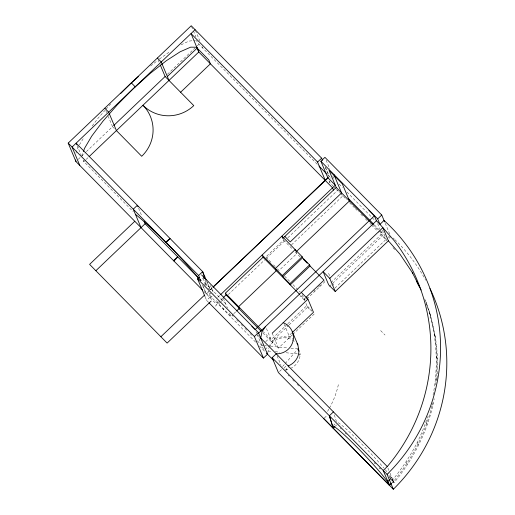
<?xml version="1.0" encoding="UTF-8"?>
<svg xmlns="http://www.w3.org/2000/svg" width="515" height="515" viewBox="0 0 515 515"><rect width="100%" height="100%" fill="white"/><g stroke="black" fill="none" stroke-linecap="round" stroke-linejoin="round"><path stroke-width="0.39" stroke-dasharray="2.58 1.93" d="M433.07 394.999C438.902 364.569 436.823 332.42 426.143 303.284M435.632 384.975C439.282 356.058 435.529 326.169 424.753 299.067M436.997 378.383C439.038 351.378 434.93 323.961 424.759 298.848M390.029 473.124L394.052 482.703L390.673 479.265L394.052 482.703C413.976 458.537 428.557 429.665 434.197 398.758M267.761 352.936L268.753 347.96M388.722 475.583L392.803 479.729C408.035 460.957 420.639 439.739 427.63 416.513M431.84 406.007C425.261 433.765 411.62 459.483 393.524 481.441L391.78 483.102L393.524 481.441L392.269 478.873A41.11 3.206 46.4 0 0 388.915 474.238M432.059 405.247L432.935 402.189L433.463 403.451M82.11 156.064L83.276 152.279M75.943 153.11L78.435 146.44L84.061 137.299M269.203 347.29L272.358 342.63A16.409 16.023 -22.8 0 1 295.694 342.578M92.166 125.95L98.333 117.896L104.951 110.403M282.613 366.506L284.666 364.163M285.175 363.577L297.496 349.511M284.074 368.135L285.651 366.332L286.907 369.306M285.329 371.109L288.439 367.556M299.176 355.305L300.2 354.133L300.11 353.625M105.974 109.251L108.523 106.354M109.038 105.781L111.079 103.464M199.434 279.053L200.76 280.643L203.786 277.669M78.267 159.328L85.818 152.131M86.398 151.577L112.534 126.651L108.227 116.409M167.401 74.315L194.96 48.024M197.258 45.835L198.983 44.193L198.359 42.719M85.625 159.94L83.887 161.601L133.301 211.781M86.211 159.386L87.949 157.725M255.569 342.082L210.693 296.511L206.045 293.647L208.504 291.303M210.242 289.906L212.56 287.692M208.826 291.632L206.367 293.975L203.251 286.572M328.061 177.9L329.4 176.626L325.371 167.034M208.311 302.105L206.624 300.393L210.693 296.511L208.775 291.954M210.242 297.908L212.695 295.565M217.768 297.316L220.072 295.114M222.731 298.114L217.703 302.91L230.958 316.371L233.192 314.234M282.838 238.374L283.559 240.093L265.785 257.043L268.547 259.843M215.283 306.193L216.892 304.661M220.465 302.041L218.231 304.172L216.043 298.964M221.025 301.507L223.259 299.376M228.338 294.535L264.594 259.953M266.319 258.305L284.937 240.544M287.834 237.782L337.473 190.434M291.471 244.889L342.842 195.893M233.752 313.706L235.986 311.575M305.369 297.921L304.204 299.028L304.944 300.766L299.923 295.661M307.584 297.367L304.674 300.142L304.944 300.766M313.983 291.265L315.148 290.157M318.637 286.823L321.547 284.048M306.959 298.848L324.727 281.898L324.456 281.274M257.307 340.866L261.787 345.411L262.908 344.348M265.701 341.683L270.169 337.422M287.248 324.257L271.102 339.649L263.262 331.686M287.821 323.71L306.843 305.562L311.813 310.616M330.952 282.568L381.963 233.907L373.562 225.377M292.275 334.917L278.454 348.095L271.823 341.361L288.542 325.422M289.115 324.868L307.564 307.275L305.923 303.374M329.355 286.495L382.684 235.625L380.109 229.49M265.096 349.556L267.89 346.891M268.444 346.357L272.358 342.63L266.184 327.952M334.847 288.207L386.218 239.205L382.684 235.625M387.956 237.544L389.701 235.883M389.07 238.258L390.814 236.597M271.823 341.361L277.218 337.789L283.565 336.52L289.391 337.666L288.67 335.954L291.554 333.199M292.848 334.364L314.189 314.008M279.568 371.444L281.892 369.229M324.334 418.045L327.237 415.277M333.192 425.712L335.516 423.497M335.535 425.989L336.701 424.881M390.119 479.156L391.864 477.495M210.114 289.778L212.438 287.57M150.618 65.997L157.545 60.506M159.431 59.006L170.401 51.242M181.106 44.805L188.851 41.116L195.436 40.415M285.342 369.564L289.391 368.907M261.787 345.411L264.15 345.642M264.935 345.719L266.513 345.874M270.452 346.254L287.776 347.934M290.924 348.237L298.011 348.925M268.141 351.024L272.049 351.404M275.177 351.706L279.87 352.163M286.128 352.769L297.071 353.831M297.85 353.908L300.2 354.133A16.409 16.023 -22.8 0 1 291.361 368.032M288.67 335.954L293.782 339.153M339.057 184.042L342.436 187.473M346.936 192.037L371.688 217.176M372.248 217.742L375.062 220.6M317.246 164.279L198.983 44.193L196.17 40.337M327.386 174.579L331.061 178.306M374.308 224.855L384.557 235.265L386.746 240.473L378.306 231.898M329.111 180.823L329.928 182.78L333.701 186.61M334.241 187.157L335.857 188.799M336.398 189.34L340.158 193.164M340.692 193.711L342.308 195.346M343.408 196.46L346.782 199.891M349.595 202.749L354.661 207.893M355.228 208.466L358.601 211.897M360.854 214.182L363.107 216.467M365.36 218.753L367.607 221.038M369.86 223.323L370.987 224.469M371.547 225.042L377.74 231.325M380.637 330.585L385.008 335.02M283.559 240.093L292.951 249.627M295.159 251.867L300.168 256.953M269.1 260.403L271.308 262.65M273.523 264.89L275.177 266.577M277.385 268.817L279.046 270.504L296.814 253.554L296.093 251.835M284.628 276.169L290.209 281.84M293.003 284.673L300.258 292.044M300.857 295.629L304.23 299.054M307.564 307.275L311.427 311.202M112.534 126.651L114.748 128.898M262.875 332.999L272.358 342.63M257.7 334.995L258.704 336.018M204.803 282.503L225.602 303.625M199.517 279.014L201.745 281.28M203.979 283.546L206.212 285.812M208.44 288.078L210.429 290.1L206.921 281.75M209.933 292.758L211.041 293.878M232.098 315.27L233.218 316.403M236.585 319.815L238.265 321.527M241.065 324.366L242.745 326.072M244.986 328.351L247.226 330.624M250.026 333.469L251.706 335.175M340.158 427.933L341.278 429.072M345.205 433.064L346.325 434.203M259.489 346.067L264.987 351.648M288.078 375.094L289.205 376.24M292.584 379.671L294.277 381.39M297.078 384.177L298.784 385.967M301.539 388.709L302.73 389.977M203.792 291.361L216.957 304.726M392.958 247.612L395.031 249.994M83.276 160.352L83.887 161.601L83.314 160.236M429.574 312.927L430.823 315.901M434.312 334.46L435.568 337.441M385.22 223.291L389.688 233.913M436.347 356.451L437.602 359.425M382.413 230.166L384.254 234.537M377.656 223.665L379.8 228.763M435.645 378.564L436.366 380.276M326.137 160.21L329.767 168.836M332.787 176.027L333.997 178.905M325.19 167.053L329.079 176.297M426.105 421.856L427.353 424.836M417.401 442.398L418.656 445.372M328.596 273.336L330.675 278.293M332.761 283.25L333.656 285.374M406.251 461.781L407.5 464.755M387.885 468.026L389.72 472.397M195.41 30.424L199.756 40.749M202.234 46.653L202.852 48.127M191.541 26.49L193.086 30.179M193.402 30.913L195.88 36.816M302.234 294.599L304.693 300.445M284.235 324.353L289.153 336.05M158.169 60.01L159.077 62.161M272.203 333.224L278.454 348.095M277.115 355.929L280.984 365.135M256.013 331.679L256.605 333.083M257.191 334.486L263.976 350.618M223.33 298.224L227.45 308.022M229.574 313.081L230.958 316.371M223.072 308.363L223.607 309.624M210.358 285.439L213.886 293.827M203.071 278.383L206.341 286.173M199.839 278.454L200.76 280.643M199.472 278.016L200.386 280.199M202.472 285.149L206.045 293.647M205.26 297.136L206.624 300.393M105.768 110.558L106.689 112.753M138.58 208.26L141.992 216.377M77.038 145.32L81.273 155.388M206.335 280.353L209 286.765M334.357 414.897L336.45 421.643M205.202 280.025L207.03 286.115M329.742 181.338L329.928 182.78M393.164 238.007A179.696 175.506 -22.8 0 1 394.303 239.095M394.87 239.642A179.696 175.506 -22.8 0 1 425.699 280.199M338.361 384.679A87.466 85.426 -22.8 0 1 329.24 408.479M328.866 409.142A87.466 85.426 -22.8 0 1 327.315 411.736M338.181 422.718A41.11 3.206 46.4 0 1 383.727 467.897M385.297 469.764A41.11 3.206 46.4 0 1 388.522 473.729M393.524 481.441L389.578 477.431L393.524 481.441M375.499 463.848L374.379 462.708L375.454 463.815M380.546 468.978L379.426 467.839L380.527 468.965"/><path stroke-width="0.77" d="M260.725 338.072L261.974 331.821L265.573 326.491M83.514 151.519L84.447 148.487L91.728 136.115L103.006 121.134L117.349 104.764L133.585 88.361L150.374 73.272L166.326 60.731L180.141 51.783L190.679 47.155L197.071 47.232M166.203 242.629L170.008 238.484L165.695 242.114M173.954 261.06L177.765 256.927L173.446 260.545M120.864 93.35L131.338 82.876L135.239 86.874M203.786 277.669L204.79 276.677M202.665 290.215L75.95 161.543L68.192 143.106L191.226 25.75L321.65 158.182L322.577 160.397M195.101 29.683L72.068 147.039L79.819 165.476M113.686 125.544L165.109 76.503L160.281 65.025M167.33 76.516L197.142 48.082L208.762 59.882L210.41 63.802L180.604 92.237M89.114 156.618L198.79 52.002L197.316 47.914M134.776 221.283L89.604 264.375L167.118 343.087L211.137 301.101M95.854 270.716L145.095 223.755L144.161 221.54M199.537 277.727L198.616 275.531L202.678 271.656L76.136 143.157L76.741 144.599M213.023 287.016L325.338 180.501L317.581 162.058L321.65 158.182M204.983 296.486L197.56 278.827L199.17 277.289M220.652 294.567L335.284 185.226L327.74 177.572L320.864 161.214L324.933 157.339L381.75 215.032L384.621 221.875M160.867 336.739L204.436 295.185M213.139 287.138L327.875 177.707M325.338 180.501L328.061 177.9M236.546 311.041L239.34 308.376L226.079 294.915L225.358 293.202L263.056 257.249L262.116 255.015L282.349 275.557L282.819 276.671L289.791 283.752L290.26 284.866L310.043 265.998L309.573 264.884L302.601 257.803L302.131 256.689L281.898 236.147L282.606 237.821M282.838 238.374L336.218 187.46L329.034 170.356L342.288 183.816L349.479 200.921L296.093 251.835M223.285 297.58L226.079 294.915M282.349 275.557L302.131 256.689M282.819 276.671L302.601 257.803M289.791 283.752L309.573 264.884M368.862 210.242L374.366 215.837L255.131 329.574L251.822 326.22M258.44 332.639L267.51 354.204L263.442 358.086L254.378 336.52L258.44 332.639L201.623 274.946M391.2 483.656L389.456 485.317L383.205 470.446L387.267 466.564A185.136 180.817 -22.8 0 0 394.458 241.001L379.967 224.334L377.682 218.907L381.75 215.032M258.311 333.417L376.433 220.748L374.366 215.837M305.949 297.367L324.012 280.186L310.043 265.998M272.203 333.224L307.938 299.138L301.314 292.404M388.394 240.833L335.265 291.509L329.735 278.351L382.864 227.669L388.394 240.833L399.988 254.159L412.277 272.474L421.128 290.048M292.127 332.651L313.474 312.296L307.938 299.138M429.999 288.587A179.696 175.506 -22.8 0 1 393.331 489.25L278.396 372.564L272.152 357.68L276.22 353.805A16.409 16.023 -22.8 0 0 292.984 341.168A16.409 16.023 -22.8 0 0 283.623 322.886L283.141 322.796M334.956 426.542L333.211 428.203L329.355 415.779L333.43 411.897M389.816 479.446L387.801 481.371L389.43 485.342L391.2 483.656M131.956 82.4L138.509 76.497M135.426 214.298C158.832 233.269 179.284 255.73 198.957 278.48M320.864 161.214L377.682 218.907M376.433 220.748L379.967 224.334L384.029 220.459A179.696 175.506 -22.8 0 1 387.08 474.379L393.331 489.25M317.581 162.058L191.039 33.559L198.79 52.002L332.555 187.833L333.495 190.061M318.933 165.997L326.259 173.433M348.539 198.687L373.748 224.282M336.218 187.46L373.002 224.81M157.352 58.06L161.227 61.993L168.978 80.437M165.109 76.503L193.775 105.614A36.063 35.22 -22.8 0 1 142.964 105.253A36.816 35.953 -22.8 0 1 141.715 156.283L116.403 130.585L108.652 112.141L104.777 108.208M329.735 278.351L323.105 271.617L328.634 284.776L335.265 291.509M284.853 236.456L290.222 241.915L341.593 192.913L333.778 174.328M303.348 259.2L307.249 263.165M263.056 257.249L299.743 294.496M225.358 293.202L262.141 330.553M238.883 308.639L261.202 331.3M259.715 337.048L387.267 466.564M68.192 143.106L198.616 275.531M145.095 223.755L198.397 277.881M197.56 278.827L254.378 336.52M272.145 357.687L387.08 474.379M266.5 353.181L273.594 360.384M323.748 418.598L389.43 485.342M208.878 302.678L263.442 358.086M297.026 343.582L297.882 344.915L298.945 351.159A16.409 16.023 -22.8 0 1 288.136 365.933M416.538 281.216L419.017 286.14M412.277 272.474L412.76 273.62M295.623 250.721L295.159 249.608L275.377 268.476L276.31 270.71L238.619 306.663L239.34 308.376M292.353 331.757L297.882 344.915M298.011 348.925L298.945 351.159M206.026 279.619L202.678 271.656L204.738 278.506M137.962 206.785L137.338 205.311L133.276 209.187L141.026 227.63M329.368 415.772L332.613 426.266L334.119 426.6A41.11 3.206 46.4 0 1 365.476 456.013A41.11 3.206 46.4 0 1 389.456 485.317M75.628 159.978L75.95 161.543"/></g></svg>
